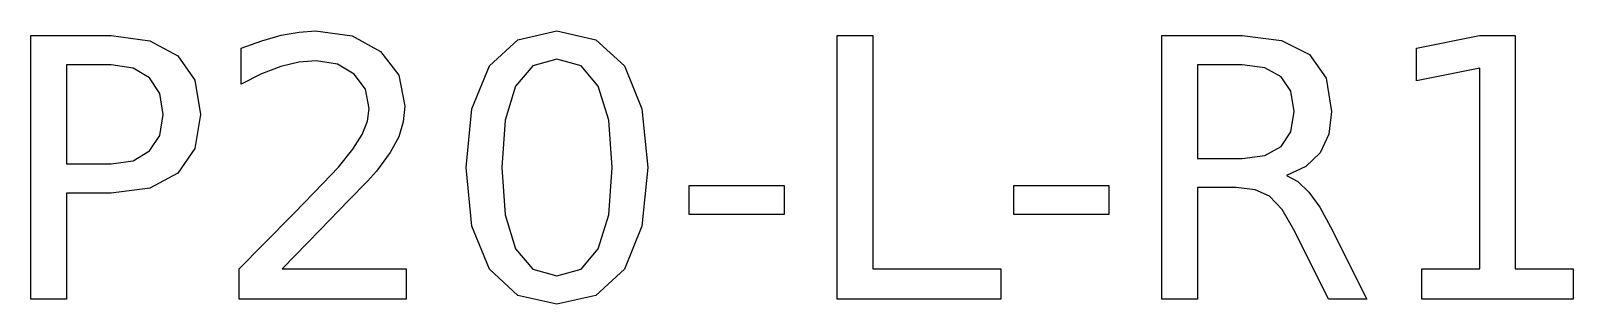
# Model space of a CAD drawing. Header units: millimetres. Extents: x -6.2 to 6.2, y -1.1 to 1.1.
import ezdxf

# ---------------------------------------------------------------- set-up
doc = ezdxf.new("R2010")
doc.units = ezdxf.units.MM

msp = doc.modelspace()

# ---------------------------------------------------------------- linework, layer by layer
for points in [[(-6.22, 1.062), (-5.573, 1.062), (-5.26, 1.021), (-5.034, 0.9), (-4.897, 0.702), (-4.851, 0.428), (-4.897, 0.153), (-5.034, -0.046), (-5.26, -0.166), (-5.573, -0.207), (-5.934, -0.207), (-5.934, -1.059), (-6.22, -1.059), (-6.22, 1.062)], [(-4.194, -0.817), (-3.193, -0.817), (-3.193, -1.059), (-4.539, -1.059), (-4.539, -0.817), (-4.346, -0.619), (-4.094, -0.364), (-3.864, -0.129), (-3.739, 0.004), (-3.623, 0.147), (-3.547, 0.266), (-3.506, 0.372), (-3.492, 0.476), (-3.522, 0.63), (-3.611, 0.752), (-3.747, 0.832), (-3.92, 0.859), (-4.059, 0.847), (-4.205, 0.812), (-4.36, 0.753), (-4.525, 0.67), (-4.525, 0.96), (-4.357, 1.021), (-4.201, 1.065), (-4.057, 1.091), (-3.925, 1.1), (-3.629, 1.059), (-3.4, 0.935), (-3.253, 0.743), (-3.204, 0.495), (-3.216, 0.368), (-3.253, 0.247), (-3.322, 0.12), (-3.431, -0.029), (-3.506, -0.109), (-3.657, -0.267), (-3.886, -0.503), (-4.194, -0.817)], [(-1.977, 1.1), (-1.662, 1.029), (-1.432, 0.818), (-1.291, 0.472), (-1.244, -0.001), (-1.291, -0.473), (-1.432, -0.818), (-1.662, -1.03), (-1.977, -1.1), (-2.291, -1.03), (-2.522, -0.818), (-2.663, -0.473), (-2.71, -0.001), (-2.663, 0.472), (-2.522, 0.818), (-2.291, 1.029), (-1.977, 1.1)], [(0.284, 1.062), (0.571, 1.062), (0.571, -0.817), (1.603, -0.817), (1.603, -1.059), (0.284, -1.059), (0.284, 1.062)], [(3.909, -0.064), (4, -0.113), (4.088, -0.198), (4.176, -0.319), (4.263, -0.479), (4.555, -1.059), (4.246, -1.059), (3.975, -0.515), (3.872, -0.337), (3.771, -0.232), (3.655, -0.18), (3.502, -0.162), (3.19, -0.162), (3.19, -1.059), (2.903, -1.059), (2.903, 1.062), (3.55, 1.062), (3.868, 1.024), (4.093, 0.91), (4.227, 0.719), (4.272, 0.451), (4.249, 0.268), (4.179, 0.118), (4.065, 0.007), (3.909, -0.064)], [(4.999, -0.817), (5.468, -0.817), (5.468, 0.801), (4.958, 0.698), (4.958, 0.96), (5.465, 1.062), (5.752, 1.062), (5.752, -0.817), (6.22, -0.817), (6.22, -1.059), (4.999, -1.059), (4.999, -0.817)], [(-1.977, 0.873), (-2.171, 0.818), (-2.31, 0.655), (-2.394, 0.382), (-2.422, -0.001), (-2.394, -0.382), (-2.31, -0.655), (-2.171, -0.818), (-1.977, -0.873), (-1.782, -0.818), (-1.643, -0.655), (-1.559, -0.382), (-1.531, -0.001), (-1.559, 0.382), (-1.643, 0.655), (-1.782, 0.818), (-1.977, 0.873)], [(-5.934, 0.826), (-5.934, 0.029), (-5.573, 0.029), (-5.395, 0.055), (-5.263, 0.133), (-5.181, 0.259), (-5.154, 0.428), (-5.181, 0.597), (-5.263, 0.722), (-5.395, 0.8), (-5.573, 0.826), (-5.934, 0.826)], [(3.19, 0.826), (3.19, 0.073), (3.55, 0.073), (3.732, 0.097), (3.864, 0.169), (3.943, 0.288), (3.969, 0.451), (3.943, 0.614), (3.864, 0.731), (3.732, 0.802), (3.55, 0.826), (3.19, 0.826)], [(-0.909, -0.146), (-0.143, -0.146), (-0.143, -0.378), (-0.909, -0.378), (-0.909, -0.146)], [(1.71, -0.146), (2.476, -0.146), (2.476, -0.378), (1.71, -0.378), (1.71, -0.146)]]:
    msp.add_lwpolyline(points, close=True)

doc.saveas('drawing.dxf')
